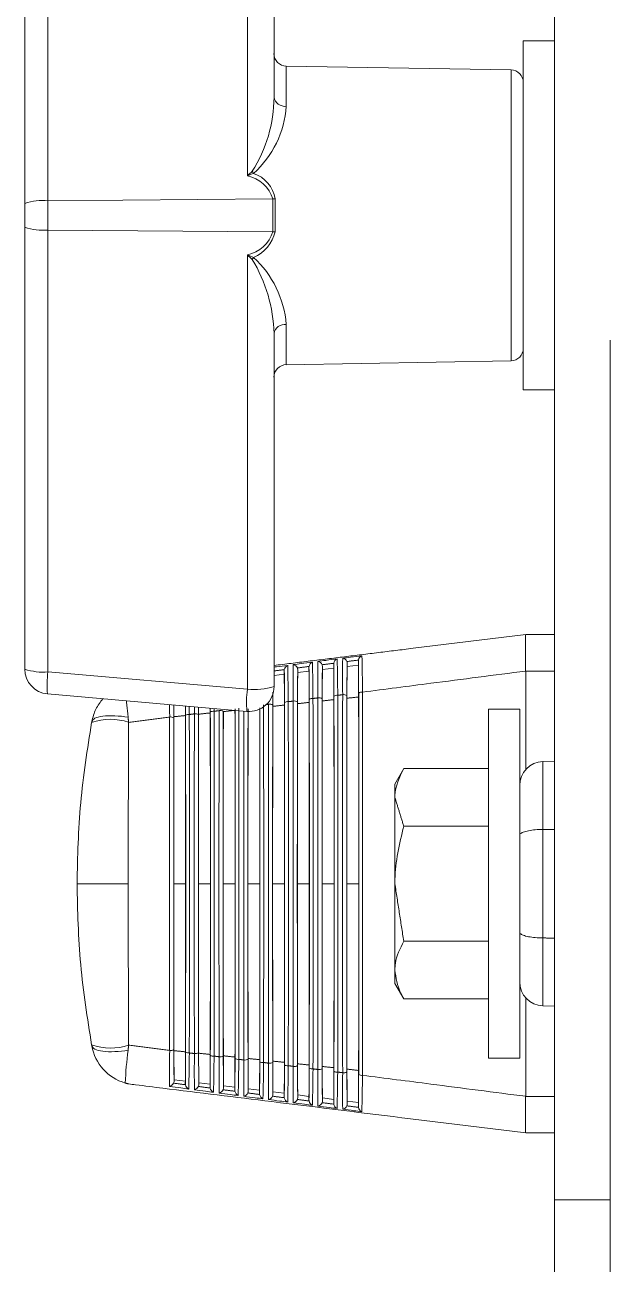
# Model space of a CAD drawing. Extents: x 7 to 113, y 1 to 87.
# Drawn here: x 101.757 to 103.225, y 35.864 to 38.972 of the extents above; entities that cross this region are included whole.
import ezdxf

# ---------------------------------------------------------------- set-up
doc = ezdxf.new("R2010")
doc.units = 0
doc.header["$MEASUREMENT"] = 0
doc.layers.add('OBJECT', color=7, linetype='CONTINUOUS')

msp = doc.modelspace()

# ---------------------------------------------------------------- linework, layer by layer
at = {"layer": 'OBJECT', "lineweight": 15}
for p, q in [((103.0847, 36.0256), (103.0847, 44.9982)), ((102.3148, 38.5938), (102.3148, 39.6831)), ((102.3817, 39.6763), (102.3817, 38.7908)), ((101.8148, 39.6394), (101.8148, 38.5313)), ((101.7567, 38.5244), (101.7567, 39.6325)), ((103.0847, 38.932), (103.0067, 38.932)), ((103.0067, 38.932), (103.0067, 38.057)), ((102.976, 38.8591), (102.4124, 38.8689)), ((102.4124, 38.8689), (102.4124, 38.768)), ((102.976, 38.4945), (102.976, 38.8591)), ((101.7567, 38.4645), (101.7567, 38.5244)), ((101.8148, 38.5313), (102.379, 38.5356)), ((101.8148, 38.5313), (101.8148, 38.4577)), ((102.379, 38.4533), (102.379, 38.5356)), ((102.3844, 38.5356), (102.3844, 38.4533)), ((102.976, 38.1298), (102.976, 38.4945)), ((101.7567, 37.3564), (101.7567, 38.4645)), ((101.8148, 38.4577), (102.379, 38.4533)), ((101.8148, 38.4577), (101.8148, 37.3496)), ((102.3148, 37.3058), (102.3148, 38.3952)), ((102.4124, 38.221), (102.4124, 38.12)), ((102.3817, 38.1982), (102.3817, 37.3127)), ((103.2247, 35.3182), (103.2247, 38.1818)), ((102.4124, 38.12), (102.976, 38.1298)), ((103.0067, 38.057), (103.0847, 38.057)), ((102.7241, 37.4078), (103.0127, 37.4432)), ((103.0127, 37.4432), (103.0847, 37.4432)), ((103.0127, 37.4432), (103.0127, 37.4432)), ((102.5313, 37.3591), (102.5313, 37.3696)), ((102.5651, 37.3714), (102.5651, 37.3633)), ((102.5651, 37.3633), (102.5933, 37.3667)), ((102.5933, 37.3667), (102.5933, 37.3777)), ((101.8148, 37.3496), (102.3148, 37.3058)), ((102.3817, 37.3407), (102.4073, 37.3439)), ((102.4073, 37.3439), (102.4073, 37.3532)), ((102.4411, 37.355), (102.4411, 37.348)), ((102.4411, 37.348), (102.4693, 37.3515)), ((102.4693, 37.3515), (102.4693, 37.3614)), ((102.5031, 37.3632), (102.5031, 37.3556)), ((102.5031, 37.3556), (102.5313, 37.3591)), ((103.0847, 37.3517), (103.0127, 37.3517)), ((103.0127, 37.3515), (103.0127, 37.1042)), ((102.3137, 37.2504), (101.8137, 37.2942)), ((102.9977, 37.2557), (102.9197, 37.2557)), ((102.9197, 36.3807), (102.9197, 37.2557)), ((102.9977, 36.3807), (102.9977, 37.2557)), ((103.0847, 37.1252), (103.0561, 37.1245)), ((103.0561, 37.1245), (103.0561, 36.9544)), ((102.707, 37.1069), (102.6847, 37.0682)), ((102.9197, 37.1069), (102.707, 37.1069)), ((102.6847, 37.0682), (102.6847, 37.0347)), ((102.6847, 37.0347), (102.6847, 36.8182)), ((102.9197, 36.9626), (102.707, 36.9626)), ((103.0561, 36.9544), (103.0561, 36.6821)), ((102.6847, 36.6017), (102.6847, 36.8182)), ((103.0561, 36.6821), (103.0561, 36.512)), ((102.9197, 36.6739), (102.707, 36.6739)), ((102.6847, 36.6017), (102.6847, 36.5682)), ((102.6847, 36.5682), (102.707, 36.5295)), ((102.9197, 36.5295), (102.707, 36.5295)), ((103.0127, 36.285), (103.0127, 36.5323)), ((103.0561, 36.512), (103.0847, 36.5112)), ((102.9197, 36.3807), (102.9977, 36.3807)), ((102.1311, 36.3232), (102.1311, 36.3265)), ((102.1311, 36.3265), (102.1593, 36.323)), ((102.1593, 36.323), (102.1593, 36.3167)), ((102.1931, 36.3148), (102.1931, 36.3189)), ((102.1931, 36.3189), (102.2213, 36.3154)), ((102.2213, 36.3154), (102.2213, 36.3082)), ((102.2551, 36.3064), (102.2551, 36.3112)), ((102.2551, 36.3112), (102.2833, 36.3078)), ((102.2833, 36.3078), (102.2833, 36.2999)), ((102.3171, 36.298), (102.3171, 36.3036)), ((102.3171, 36.3036), (102.3453, 36.3002)), ((102.3453, 36.3002), (102.3453, 36.2916)), ((102.3791, 36.2897), (102.3791, 36.296)), ((102.3791, 36.296), (102.4073, 36.2926)), ((102.4073, 36.2926), (102.4073, 36.2833)), ((102.4411, 36.2815), (102.4411, 36.2884)), ((102.4411, 36.2884), (102.4693, 36.2849)), ((102.4693, 36.2849), (102.4693, 36.275)), ((102.5031, 36.2732), (102.5031, 36.2808)), ((102.5031, 36.2808), (102.5313, 36.2773)), ((102.5313, 36.2773), (102.5313, 36.2669)), ((103.0847, 36.2848), (103.0127, 36.2848)), ((102.5651, 36.265), (102.5651, 36.2732)), ((102.5651, 36.2732), (102.5933, 36.2697)), ((102.5933, 36.2697), (102.5933, 36.2587)), ((102.7241, 36.2287), (103.0127, 36.1932)), ((103.0127, 36.1932), (103.0847, 36.1932)), ((103.0127, 36.1932), (103.0127, 36.1932)), ((103.0847, 36.0256), (103.2247, 36.0256)), ((103.0847, 35.8062), (103.0847, 36.0256))]:
    msp.add_line(p, q, dxfattribs=at)
for centre, radius, start, end in [((102.4129, 38.9002), 0.0313, 180, 269), ((102.9754, 38.8279), 0.0313, 0, 89), ((102.0324, 38.7928), 0.3493, 327.4895, 359.6638), ((102.1625, 38.7858), 0.2506, 312.0533, 355.9161), ((102.4091, 38.7957), 0.0279, 190.0677, 276.6934), ((102.2962, 38.5088), 0.087, 17.9478, 77.6362), ((102.4866, 38.7011), 0.1863, 211.0176, 212.9576), ((102.3051, 38.5236), 0.0802, 8.6048, 71.7044), ((101.8012, 38.3969), 0.1351, 84.1991, 109.2236), ((102.3833, 37.9716), 0.564, 89.8897, 90.4434), ((101.8012, 38.5921), 0.1351, 250.7755, 275.8018), ((102.2962, 38.4802), 0.087, 282.3639, 342.0518), ((102.2936, 38.475), 0.0933, 293.129, 346.5618), ((102.3833, 39.0128), 0.5595, 269.5575, 270.1156), ((102.4873, 38.2874), 0.1871, 147.0468, 148.978), ((102.0088, 38.1892), 0.373, 1.3839, 31.4628), ((102.1553, 38.1996), 0.258, 4.7508, 47.2796), ((102.4091, 38.1933), 0.0279, 83.306, 169.9326), ((102.9754, 38.1611), 0.0313, 271, 0), ((102.4129, 38.0888), 0.0313, 91, 180), ((120.627, 37.399), 17.6144, 179.85625, 180.15403), ((102.4218, 37.3526), 0.0145, 113.6096, 170.2162), ((95.8239, 37.2181), 6.5937, 0.49166, 1.28471), ((105.7131, 37.3231), 3.2835, 179.2217, 180.8176), ((102.4276, 37.3544), 0.0135, 21.2545, 80.2367), ((102.4835, 37.3609), 0.0142, 112.7865, 171.0562), ((96.1657, 37.2296), 6.3139, 0.48153, 1.3105), ((105.6766, 37.3306), 3.185, 179.1873, 180.834), ((102.4899, 37.3627), 0.0133, 20.5045, 81.0755), ((97.8902, 37.2929), 4.6418, 359.9465, 0.9469), ((102.5452, 37.3692), 0.0139, 111.9854, 171.8772), ((96.5268, 37.2414), 6.0148, 0.46887, 1.33951), ((105.637, 37.3382), 3.0835, 179.1508, 180.8525), ((102.552, 37.3709), 0.0131, 19.8694, 81.8027), ((107.0997, 37.2954), 4.5352, 179.0393, 180.0658), ((98.0696, 37.3012), 4.5243, 359.9411, 0.9697), ((95.7065, 37.2815), 6.8873, 0.04244, 0.70896), ((102.6069, 37.3774), 0.0136, 111.1571, 172.7242), ((96.8603, 37.2529), 5.7434, 0.4562, 1.36812), ((101.8192, 37.3564), 0.0625, 180, 265), ((101.8012, 37.484), 0.1351, 250.7755, 275.8018), ((102.0351, 37.3175), 0.2226, 171.7242, 186.0271), ((97.5281, 37.2763), 4.8799, 359.9561, 0.9021), ((94.8453, 37.2588), 7.5625, 0.05657, 0.6446), ((102.43, 37.355), 0.0111, 359.8638, 22.7096), ((107.3294, 37.2779), 4.8889, 179.0966, 180.0434), ((108.6115, 37.2707), 6.1709, 179.28234, 180.0085), ((97.712, 37.2846), 4.7579, 359.9512, 0.9246), ((95.1271, 37.2662), 7.3428, 0.05276, 0.66531), ((107.2132, 37.2866), 4.7108, 179.0683, 180.054), ((108.4936, 37.2782), 5.991, 179.25907, 180.01529), ((95.4178, 37.2738), 7.114, 0.04785, 0.68682), ((108.751, 37.2832), 6.1865, 179.25895, 179.99879), ((102.5351, 37.2738), 0.2226, 171.7224, 186.0295), ((102.3192, 37.3127), 0.0625, 265, 0), ((102.3322, 37.4666), 0.1617, 263.846, 287.8398), ((102.4153, 37.2615), 0.0133, 80.8346, 123.6271), ((-147.1147, 36.8182), 249.523, 359.895666, 0.104334), ((-149.4092, 36.8182), 251.827, 359.896153, 0.103847), ((354.8311, 36.8182), 252.4016, 179.896022, 180.103978), ((102.4325, 37.2615), 0.015, 57.9288, 99.9093), ((352.3135, 36.8182), 249.8734, 179.895442, 180.104558), ((102.4773, 37.2697), 0.0131, 80.7441, 124.1001), ((-147.4609, 36.8182), 249.9313, 359.894008, 0.105992), ((-149.6394, 36.8182), 252.1192, 359.894453, 0.105547), ((355.0434, 36.8182), 252.5519, 179.894267, 180.105733), ((102.4945, 37.2697), 0.0148, 57.4671, 100.023), ((352.6171, 36.8182), 250.115, 179.893717, 180.106283), ((102.5393, 37.2779), 0.013, 80.6562, 124.5666), ((-147.6901, 36.8182), 250.2225, 359.892305, 0.107695), ((-149.7761, 36.8182), 252.3179, 359.892718, 0.107282), ((354.5558, 36.8182), 252.0024, 179.892217, 180.107783), ((102.5565, 37.2779), 0.0146, 57.0125, 100.1367), ((352.9871, 36.8182), 250.4231, 179.892024, 180.107976), ((102.6013, 37.286), 0.0128, 80.5612, 125.0362), ((-147.8686, 36.8182), 250.463, 359.890584, 0.109416), ((-149.9389, 36.8182), 252.5428, 359.890996, 0.109004), ((102.1672, 37.2288), 0.014, 81.2267, 121.6959), ((-146.5995, 36.8182), 248.7597, 359.902698, 0.097302), ((-148.6382, 36.8182), 250.8078, 359.903054, 0.096946), ((352.8503, 36.8182), 250.6687, 179.902626, 180.097374), ((102.1846, 37.2287), 0.0158, 59.7883, 99.446), ((351.2392, 36.8182), 249.047, 179.902436, 180.097564), ((102.2292, 37.237), 0.0138, 81.1256, 122.1851), ((-146.78, 36.8182), 249.0023, 359.900956, 0.099044), ((-148.9364, 36.8182), 251.1681, 359.901364, 0.098636), ((353.0567, 36.8182), 250.8131, 179.900852, 180.099148), ((102.2466, 37.2369), 0.0156, 59.3136, 99.5686), ((351.5613, 36.8182), 249.3072, 179.900704, 180.099296), ((-146.9489, 36.8182), 249.2332, 359.899213, 0.100787), ((-149.1272, 36.8182), 251.421, 359.899637, 0.100363), ((352.6012, 36.817), 250.2956, 179.90063, 180.100907), ((351.897, 36.8182), 249.5809, 179.900827, 180.101023), ((-147.0892, 36.8182), 249.4355, 359.897462, 0.1006), ((-149.2846, 36.8182), 251.6404, 359.8979, 0.1021), ((354.5271, 36.8182), 252.1596, 179.897742, 180.102258), ((102.3705, 37.2533), 0.0152, 58.384, 99.7988), ((351.9566, 36.8182), 249.5785, 179.89715, 180.10285), ((101.9713, 37.0873), 0.1432, 71.3589, 109.1583), ((353.3024, 36.8182), 251.1828, 179.904653, 180.095347), ((102.1226, 37.2204), 0.016, 60.2653, 99.3215), ((351.0767, 36.8182), 248.9465, 179.904233, 180.095767), ((103.0577, 37.0645), 0.06, 91.5, 180), ((103.0577, 36.572), 0.06, 180, 268.5), ((101.9713, 36.5492), 0.1432, 250.842, 288.6408), ((102.0428, 36.4332), 0.12, 190.414, 253.3815), ((102.1226, 36.416), 0.016, 260.6747, 299.7384), ((107.6394, 36.3999), 5.5089, 179.9764, 180.7969), ((102.955, 36.2764), 0.9474, 172.4803, 177.4681), ((106.5217, 36.3499), 4.402, 179.3456, 180.5229), ((109.6187, 36.4038), 7.488, 180.03329, 180.59193), ((93.6432, 36.4069), 8.5165, 359.4358, 359.93006), ((96.4924, 36.3952), 5.6674, 359.2058, 0.0057), ((102.1672, 36.4077), 0.014, 238.3041, 278.7733), ((95.275, 36.4517), 6.8946, 358.76664, 359.51891), ((106.4323, 36.3427), 4.2505, 179.3319, 180.5551), ((102.1846, 36.4078), 0.0158, 260.554, 300.2117), ((107.5717, 36.3916), 5.3791, 179.9727, 180.818), ((109.455, 36.3966), 7.2624, 180.02844, 180.61366), ((93.9663, 36.3996), 8.2554, 359.41558, 359.93333), ((96.7514, 36.3865), 5.4705, 359.1803, 0.0135), ((102.2292, 36.3995), 0.0138, 237.8149, 278.8744), ((95.5778, 36.4409), 6.6538, 358.74431, 359.52597), ((106.3431, 36.3353), 4.0994, 179.3169, 180.5885), ((102.2466, 36.3995), 0.0156, 260.4314, 300.6864), ((107.5016, 36.3833), 5.2471, 179.9684, 180.8396), ((108.9918, 36.3876), 6.7372, 180.00942, 180.64963), ((94.2502, 36.3924), 8.0336, 359.39611, 359.93577), ((97.0055, 36.3778), 5.2784, 359.1543, 0.022), ((102.2912, 36.3913), 0.0136, 237.336, 278.9692), ((95.9304, 36.4292), 6.3631, 358.7177, 359.53691), ((106.2614, 36.328), 3.9557, 179.3017, 180.6224), ((102.3086, 36.3913), 0.0153, 260.3116, 301.1548), ((107.4409, 36.375), 5.1244, 179.9646, 180.861), ((108.8689, 36.3804), 6.5523, 180.00416, 180.67149), ((94.5697, 36.385), 7.7761, 359.37514, 359.94005), ((97.2653, 36.369), 5.0806, 359.1267, 0.032), ((102.3533, 36.3831), 0.0134, 236.8451, 279.0729), ((102.3705, 36.3831), 0.0152, 260.2034, 301.6137), ((107.3795, 36.3667), 5.001, 179.9602, 180.8825), ((108.7228, 36.373), 6.3442, 179.99716, 180.69519), ((94.8453, 36.3776), 7.5625, 359.3554, 359.94343), ((96.2228, 36.4185), 6.1328, 358.6939, 359.54541), ((106.1794, 36.3206), 3.8117, 179.2848, 180.6578), ((97.5102, 36.3602), 4.8977, 359.0996, 0.0422), ((102.4153, 36.3749), 0.0133, 236.3729, 279.1654), ((96.5413, 36.4073), 5.8762, 358.66687, 359.55676), ((106.1069, 36.3132), 3.6772, 179.2678, 180.6929), ((102.4325, 36.3749), 0.015, 260.0879, 302.077), ((107.3161, 36.3584), 4.8756, 179.9553, 180.9047), ((108.6116, 36.3657), 6.171, 179.9915, 180.71765), ((95.1271, 36.3702), 7.3427, 359.33469, 359.94724), ((97.7518, 36.3515), 4.7181, 359.0713, 0.0529), ((102.4773, 36.3667), 0.0131, 235.8999, 279.2559), ((96.8093, 36.3968), 5.6703, 358.6425, 359.5655), ((106.0345, 36.3057), 3.5429, 179.2492, 180.7295), ((102.4945, 36.3667), 0.0148, 259.9716, 302.5352), ((107.2614, 36.3502), 4.759, 179.951, 180.9267), ((108.4939, 36.3583), 5.9913, 179.98473, 180.74091), ((95.4177, 36.3626), 7.1141, 359.31319, 359.95215), ((97.9897, 36.3428), 4.5423, 359.0422, 0.0644), ((102.5393, 36.3586), 0.013, 235.4334, 279.3438), ((97.1067, 36.3858), 5.4348, 358.614, 359.5776), ((105.9654, 36.2983), 3.4118, 179.2294, 180.7673), ((102.5565, 36.3585), 0.0146, 259.8691, 302.9816), ((107.2065, 36.3419), 4.642, 179.946, 180.9489), ((108.751, 36.3532), 6.1864, 180.00121, 180.74105), ((95.7064, 36.3549), 6.8874, 359.29105, 359.95756), ((98.2256, 36.334), 4.3683, 359.0119, 0.0772), ((102.6013, 36.3504), 0.0128, 234.9638, 279.4388), ((102.116, 36.3246), 0.0153, 284.6213, 334.3367), ((102.1749, 36.3174), 0.0157, 192.5323, 243.7098), ((102.1784, 36.316), 0.0149, 283.6415, 335.225), ((97.3787, 36.3752), 5.2249, 358.5866, 359.5891), ((102.2366, 36.3089), 0.0154, 191.775, 244.4499), ((102.2407, 36.3075), 0.0146, 282.8559, 335.9235), ((102.2983, 36.3005), 0.015, 191.062, 245.1471), ((102.3029, 36.299), 0.0143, 282.0626, 336.6259), ((102.36, 36.2921), 0.0147, 190.1897, 245.9995), ((102.3652, 36.2906), 0.014, 281.1703, 337.4282), ((102.4216, 36.2837), 0.0143, 189.3394, 246.8349), ((102.4274, 36.2823), 0.0138, 280.377, 338.1337), ((120.6271, 36.2374), 17.6145, 179.84597, 180.14375), ((102.4833, 36.2754), 0.014, 188.5704, 247.5869), ((102.4897, 36.2739), 0.0135, 279.5161, 338.902), ((102.5451, 36.2672), 0.0138, 187.8158, 248.3215), ((102.5519, 36.2657), 0.0133, 278.7175, 339.6123), ((102.6068, 36.259), 0.0135, 186.9302, 249.187)]:
    msp.add_arc(centre, radius, start, end, dxfattribs=at)
for points, knots in [([(102.3148, 38.5938), (102.3149, 38.5939), (102.3189, 38.5977), (102.323, 38.6015), (102.327, 38.6051)], [0, 0, 0, 0, 0.023642, 1, 1, 1, 1]), ([(102.3303, 38.5998), (102.3253, 38.5978), (102.3201, 38.5959), (102.315, 38.5938), (102.3148, 38.5938)], [0, 0, 0, 0, 0.976238, 1, 1, 1, 1]), ([(102.3148, 38.3952), (102.315, 38.3951), (102.3201, 38.3931), (102.3253, 38.3911), (102.3303, 38.3892)], [0, 0, 0, 0, 0.023762, 1, 1, 1, 1]), ([(102.327, 38.3838), (102.323, 38.3875), (102.3189, 38.3912), (102.3149, 38.3951), (102.3148, 38.3952)], [0, 0, 0, 0, 0.976345, 1, 1, 1, 1]), ([(102.3817, 37.3614), (102.3837, 37.3617), (102.3951, 37.3632), (102.4066, 37.3647), (102.416, 37.3659)], [0, 0, 0, 0, 0.17624, 1, 1, 1, 1]), ([(102.4299, 37.3677), (102.4365, 37.3686), (102.4525, 37.3707), (102.4686, 37.3728), (102.478, 37.374)], [0, 0, 0, 0, 0.412496, 1, 1, 1, 1]), ([(102.4919, 37.3758), (102.4985, 37.3767), (102.5145, 37.3788), (102.5306, 37.3808), (102.54, 37.3821)], [0, 0, 0, 0, 0.412531, 1, 1, 1, 1]), ([(102.5023, 37.3674), (102.5026, 37.3662), (102.503, 37.3649), (102.5031, 37.3635), (102.5031, 37.3632)], [0, 0, 0, 0, 0.835979, 1, 1, 1, 1]), ([(102.5539, 37.3839), (102.5605, 37.3847), (102.5765, 37.3868), (102.5926, 37.3889), (102.602, 37.3901)], [0, 0, 0, 0, 0.412559, 1, 1, 1, 1]), ([(102.5643, 37.3754), (102.5647, 37.3743), (102.565, 37.373), (102.5651, 37.3716), (102.5651, 37.3714)], [0, 0, 0, 0, 0.843623, 1, 1, 1, 1]), ([(103.0127, 37.3515), (102.9334, 37.3413), (102.7969, 37.3237), (102.6605, 37.306), (102.6034, 37.2987)], [0, 0, 0, 0, 0.58145, 1, 1, 1, 1]), ([(101.9248, 37.2249), (101.9275, 37.2357), (101.9329, 37.2566), (101.9461, 37.2737), (101.9525, 37.282)], [0, 0, 0, 0, 0.512701, 1, 1, 1, 1]), ([(102.0114, 37.2769), (102.0117, 37.2732), (102.0128, 37.2616), (102.0145, 37.2465), (102.0157, 37.2361)], [0, 0, 0, 0, 0.312759, 1, 1, 1, 1]), ([(102.4702, 36.8182), (102.4702, 36.8774), (102.4702, 37.0302), (102.47, 37.1808), (102.4698, 37.273)], [0, 0, 0, 0, 0.387367, 1, 1, 1, 1]), ([(102.5026, 37.2766), (102.5024, 37.1833), (102.5022, 37.0315), (102.5022, 36.8775), (102.5021, 36.8182)], [0, 0, 0, 0, 0.61478, 1, 1, 1, 1]), ([(102.5323, 36.8182), (102.5322, 36.8774), (102.5322, 37.0325), (102.532, 37.1853), (102.5318, 37.2798)], [0, 0, 0, 0, 0.38188, 1, 1, 1, 1]), ([(102.5646, 37.2834), (102.5644, 37.1901), (102.5642, 37.0362), (102.5641, 36.8798), (102.5641, 36.8182)], [0, 0, 0, 0, 0.605765, 1, 1, 1, 1]), ([(102.5943, 36.8182), (102.5943, 36.897), (102.5942, 37.0545), (102.594, 37.2093), (102.5938, 37.2866)], [0, 0, 0, 0, 0.500491, 1, 1, 1, 1]), ([(102.12, 37.2362), (102.12, 37.2429), (102.1199, 37.254), (102.1198, 37.2635), (102.1198, 37.2674)], [0, 0, 0, 0, 0.5944, 1, 1, 1, 1]), ([(102.1306, 37.2664), (102.1306, 37.265), (102.1306, 37.2558), (102.1306, 37.2441), (102.1305, 37.2343)], [0, 0, 0, 0, 0.15458, 1, 1, 1, 1]), ([(102.1596, 37.2639), (102.1597, 37.2587), (102.1597, 37.2511), (102.1597, 37.2427), (102.1597, 37.24)], [0, 0, 0, 0, 0.681783, 1, 1, 1, 1]), ([(102.1691, 37.2631), (102.1691, 37.262), (102.1692, 37.2557), (102.1693, 37.2485), (102.1693, 37.2426)], [0, 0, 0, 0, 0.178084, 1, 1, 1, 1]), ([(102.1927, 37.2434), (102.1925, 37.149), (102.1923, 37.0081), (102.1923, 36.8654), (102.1923, 36.8182)], [0, 0, 0, 0, 0.669469, 1, 1, 1, 1]), ([(102.2217, 37.2585), (102.2217, 37.2578), (102.2217, 37.2541), (102.2217, 37.2499), (102.2217, 37.2465)], [0, 0, 0, 0, 0.17099, 1, 1, 1, 1]), ([(102.2221, 36.8182), (102.2221, 36.8774), (102.2221, 37.0212), (102.2219, 37.163), (102.2217, 37.2465)], [0, 0, 0, 0, 0.411755, 1, 1, 1, 1]), ([(102.2546, 37.2499), (102.2545, 37.1559), (102.2543, 37.0128), (102.2543, 36.8679), (102.2543, 36.8182)], [0, 0, 0, 0, 0.657056, 1, 1, 1, 1]), ([(102.2841, 36.8182), (102.2841, 36.8774), (102.2841, 37.0234), (102.2839, 37.1674), (102.2838, 37.253)], [0, 0, 0, 0, 0.405259, 1, 1, 1, 1]), ([(102.3166, 37.2565), (102.3165, 37.1628), (102.3163, 37.0175), (102.3162, 36.8704), (102.3162, 36.8182)], [0, 0, 0, 0, 0.645444, 1, 1, 1, 1]), ([(102.3462, 36.8182), (102.3462, 36.8774), (102.3461, 37.0256), (102.3459, 37.1718), (102.3458, 37.2596)], [0, 0, 0, 0, 0.399041, 1, 1, 1, 1]), ([(102.3786, 37.2631), (102.3785, 37.1696), (102.3782, 37.0222), (102.3782, 36.8728), (102.3782, 36.8182)], [0, 0, 0, 0, 0.634567, 1, 1, 1, 1]), ([(102.4082, 36.8182), (102.4082, 36.8774), (102.4082, 37.0279), (102.4079, 37.1762), (102.4078, 37.2663)], [0, 0, 0, 0, 0.393082, 1, 1, 1, 1]), ([(102.4406, 37.2698), (102.4404, 37.1765), (102.4402, 37.0269), (102.4402, 36.8752), (102.4402, 36.8182)], [0, 0, 0, 0, 0.624364, 1, 1, 1, 1]), ([(101.8877, 36.8182), (101.8892, 36.886), (101.8923, 37.0216), (101.9136, 37.1555), (101.9243, 37.2225)], [0, 0, 0, 0, 0.5, 1, 1, 1, 1]), ([(101.9248, 37.2249), (101.9265, 37.2279), (101.9301, 37.234), (101.9512, 37.2391), (101.981, 37.2403), (102.0044, 37.2374), (102.0157, 37.2361)], [0, 0, 0, 0, 0.241561, 0.499999, 0.758437, 1, 1, 1, 1]), ([(102.0171, 37.2229), (102.0168, 37.1564), (102.0162, 37.0224), (102.0161, 36.8866), (102.0161, 36.8182)], [0, 0, 0, 0, 0.496376, 1, 1, 1, 1]), ([(102.1307, 37.237), (102.1306, 37.1592), (102.1304, 37.0205), (102.1303, 36.88), (102.1303, 36.8182)], [0, 0, 0, 0, 0.56076, 1, 1, 1, 1]), ([(102.1601, 36.8182), (102.1601, 36.8775), (102.16, 37.019), (102.1598, 37.1587), (102.1597, 37.24)], [0, 0, 0, 0, 0.418548, 1, 1, 1, 1]), ([(102.6847, 37.0347), (102.6847, 37.0364), (102.685, 37.0608), (102.6964, 37.0847), (102.707, 37.1069)], [0, 0, 0, 0, 0.070214, 1, 1, 1, 1]), ([(102.6847, 36.8182), (102.6847, 36.8216), (102.685, 36.8704), (102.6964, 36.9182), (102.707, 36.9626)], [0, 0, 0, 0, 0.070214, 1, 1, 1, 1]), ([(103.0561, 36.9544), (103.0495, 36.9542), (103.0363, 36.9538), (103.019, 36.9513), (103.0057, 36.9477), (102.999, 36.9436), (102.9977, 36.9407), (102.9977, 36.9395), (102.9977, 36.9395)], [0, 0, 0, 0, 0.210792, 0.421497, 0.634658, 0.853326, 0.995327, 1, 1, 1, 1]), ([(101.8877, 36.8182), (101.8892, 36.7504), (101.8923, 36.6148), (101.9136, 36.4809), (101.9243, 36.414)], [0, 0, 0, 0, 0.5, 1, 1, 1, 1]), ([(101.8877, 36.8182), (101.8895, 36.8182), (101.8931, 36.8182), (101.9226, 36.8182), (101.9656, 36.8182), (101.9997, 36.8182), (102.0161, 36.8182)], [0, 0, 0, 0, 0.240773, 0.5, 0.759226, 1, 1, 1, 1]), ([(102.0171, 36.4135), (102.0168, 36.4801), (102.0162, 36.6141), (102.0161, 36.7498), (102.0161, 36.8182)], [0, 0, 0, 0, 0.496376, 1, 1, 1, 1]), ([(102.1307, 36.3995), (102.1306, 36.4773), (102.1304, 36.616), (102.1303, 36.7565), (102.1303, 36.8182)], [0, 0, 0, 0, 0.56076, 1, 1, 1, 1]), ([(102.1601, 36.8182), (102.1601, 36.759), (102.16, 36.6174), (102.1598, 36.4777), (102.1597, 36.3965)], [0, 0, 0, 0, 0.418548, 1, 1, 1, 1]), ([(102.1927, 36.393), (102.1925, 36.4874), (102.1923, 36.6284), (102.1923, 36.7711), (102.1923, 36.8182)], [0, 0, 0, 0, 0.669469, 1, 1, 1, 1]), ([(102.2221, 36.8182), (102.2221, 36.759), (102.2221, 36.6153), (102.2219, 36.4734), (102.2217, 36.39)], [0, 0, 0, 0, 0.411755, 1, 1, 1, 1]), ([(102.2546, 36.3865), (102.2545, 36.4805), (102.2543, 36.6236), (102.2543, 36.7685), (102.2543, 36.8182)], [0, 0, 0, 0, 0.657056, 1, 1, 1, 1]), ([(102.2841, 36.8182), (102.2841, 36.7591), (102.2841, 36.6131), (102.2839, 36.4691), (102.2838, 36.3834)], [0, 0, 0, 0, 0.405259, 1, 1, 1, 1]), ([(102.3166, 36.3799), (102.3165, 36.4737), (102.3163, 36.6189), (102.3162, 36.7661), (102.3162, 36.8182)], [0, 0, 0, 0, 0.645444, 1, 1, 1, 1]), ([(102.3462, 36.8182), (102.3462, 36.7591), (102.3461, 36.6108), (102.3459, 36.4647), (102.3458, 36.3768)], [0, 0, 0, 0, 0.399041, 1, 1, 1, 1]), ([(102.3786, 36.3733), (102.3785, 36.4668), (102.3782, 36.6142), (102.3782, 36.7636), (102.3782, 36.8182)], [0, 0, 0, 0, 0.634567, 1, 1, 1, 1]), ([(102.4082, 36.8182), (102.4082, 36.7591), (102.4082, 36.6086), (102.4079, 36.4602), (102.4078, 36.3702)], [0, 0, 0, 0, 0.393082, 1, 1, 1, 1]), ([(102.4406, 36.3666), (102.4404, 36.46), (102.4402, 36.6095), (102.4402, 36.7612), (102.4402, 36.8182)], [0, 0, 0, 0, 0.624364, 1, 1, 1, 1]), ([(102.4702, 36.8182), (102.4702, 36.759), (102.4702, 36.6063), (102.47, 36.4557), (102.4698, 36.3634)], [0, 0, 0, 0, 0.387367, 1, 1, 1, 1]), ([(102.5026, 36.3599), (102.5024, 36.4532), (102.5022, 36.6049), (102.5022, 36.7589), (102.5021, 36.8182)], [0, 0, 0, 0, 0.61478, 1, 1, 1, 1]), ([(102.5323, 36.8182), (102.5322, 36.759), (102.5322, 36.6039), (102.532, 36.4511), (102.5318, 36.3567)], [0, 0, 0, 0, 0.38188, 1, 1, 1, 1]), ([(102.5646, 36.3531), (102.5644, 36.4463), (102.5642, 36.6003), (102.5641, 36.7566), (102.5641, 36.8182)], [0, 0, 0, 0, 0.605766, 1, 1, 1, 1]), ([(102.5943, 36.8182), (102.5943, 36.7394), (102.5942, 36.5819), (102.594, 36.4271), (102.5938, 36.3498)], [0, 0, 0, 0, 0.500491, 1, 1, 1, 1]), ([(102.9977, 36.697), (102.9977, 36.6969), (102.9977, 36.6958), (102.999, 36.6929), (103.0057, 36.6888), (103.019, 36.6851), (103.0363, 36.6827), (103.0495, 36.6823), (103.0561, 36.6821)], [0, 0, 0, 0, 0.004673, 0.146674, 0.365342, 0.578502, 0.789208, 1, 1, 1, 1]), ([(102.6847, 36.6017), (102.6849, 36.6074), (102.686, 36.6318), (102.6979, 36.6556), (102.707, 36.6739)], [0, 0, 0, 0, 0.231849, 1, 1, 1, 1]), ([(102.707, 36.5295), (102.7042, 36.5345), (102.6911, 36.558), (102.6875, 36.5824), (102.6847, 36.6017)], [0, 0, 0, 0, 0.211001, 1, 1, 1, 1]), ([(101.9248, 36.4115), (101.9265, 36.4086), (101.9301, 36.4024), (101.9512, 36.3973), (101.981, 36.3962), (102.0044, 36.399), (102.0157, 36.4004)], [0, 0, 0, 0, 0.24156, 0.499999, 0.758437, 1, 1, 1, 1]), ([(102.0176, 36.3159), (102.0233, 36.3152), (102.0517, 36.3117), (102.1711, 36.2969), (102.4009, 36.2685), (102.608, 36.243), (102.7241, 36.2287)], [0, 0, 0, 0, 0.024148, 0.120739, 0.507103, 1, 1, 1, 1]), ([(102.168, 36.3033), (102.1614, 36.3042), (102.1454, 36.3064), (102.1293, 36.3085), (102.1199, 36.3098)], [0, 0, 0, 0, 0.412316, 1, 1, 1, 1]), ([(102.1311, 36.3232), (102.131, 36.3219), (102.1308, 36.3201), (102.13, 36.3184), (102.1298, 36.318)], [0, 0, 0, 0, 0.730763, 1, 1, 1, 1]), ([(102.1596, 36.314), (102.1596, 36.3143), (102.1594, 36.3152), (102.1593, 36.3161), (102.1593, 36.3167)], [0, 0, 0, 0, 0.349987, 1, 1, 1, 1]), ([(102.1931, 36.3148), (102.193, 36.3135), (102.1928, 36.3117), (102.1921, 36.3101), (102.1919, 36.3097)], [0, 0, 0, 0, 0.75054, 1, 1, 1, 1]), ([(102.2216, 36.3058), (102.2215, 36.3061), (102.2214, 36.3069), (102.2213, 36.3077), (102.2213, 36.3082)], [0, 0, 0, 0, 0.324274, 1, 1, 1, 1]), ([(103.0127, 36.285), (102.9334, 36.2952), (102.7969, 36.3128), (102.6605, 36.3304), (102.6034, 36.3378)], [0, 0, 0, 0, 0.58145, 1, 1, 1, 1]), ([(102.23, 36.2951), (102.2234, 36.2959), (102.2074, 36.2981), (102.1913, 36.3002), (102.1819, 36.3015)], [0, 0, 0, 0, 0.412358, 1, 1, 1, 1]), ([(102.292, 36.2869), (102.2854, 36.2877), (102.2693, 36.2898), (102.2533, 36.292), (102.2439, 36.2932)], [0, 0, 0, 0, 0.412395, 1, 1, 1, 1]), ([(102.2551, 36.3064), (102.255, 36.3051), (102.2548, 36.3034), (102.2542, 36.3019), (102.254, 36.3015)], [0, 0, 0, 0, 0.771753, 1, 1, 1, 1]), ([(102.2835, 36.2976), (102.2835, 36.2978), (102.2834, 36.2986), (102.2833, 36.2993), (102.2833, 36.2999)], [0, 0, 0, 0, 0.29366, 1, 1, 1, 1]), ([(102.354, 36.2787), (102.3474, 36.2795), (102.3313, 36.2817), (102.3153, 36.2838), (102.3059, 36.285)], [0, 0, 0, 0, 0.41243, 1, 1, 1, 1]), ([(102.3171, 36.298), (102.317, 36.2967), (102.3168, 36.2951), (102.3162, 36.2936), (102.3161, 36.2933)], [0, 0, 0, 0, 0.794597, 1, 1, 1, 1]), ([(102.3455, 36.2895), (102.3455, 36.2897), (102.3454, 36.2903), (102.3453, 36.291), (102.3453, 36.2916)], [0, 0, 0, 0, 0.25722, 1, 1, 1, 1]), ([(102.3791, 36.2897), (102.379, 36.2884), (102.3788, 36.2869), (102.3782, 36.2855), (102.3781, 36.2852)], [0, 0, 0, 0, 0.819139, 1, 1, 1, 1]), ([(102.4075, 36.2814), (102.4075, 36.2815), (102.4074, 36.2822), (102.4073, 36.2828), (102.4073, 36.2833)], [0, 0, 0, 0, 0.214082, 1, 1, 1, 1]), ([(102.4411, 36.2815), (102.441, 36.2802), (102.4408, 36.2787), (102.4403, 36.2773), (102.4402, 36.2771)], [0, 0, 0, 0, 0.845365, 1, 1, 1, 1]), ([(102.416, 36.2705), (102.4094, 36.2714), (102.3933, 36.2735), (102.3773, 36.2756), (102.3679, 36.2768)], [0, 0, 0, 0, 0.41246, 1, 1, 1, 1]), ([(102.478, 36.2624), (102.4714, 36.2633), (102.4553, 36.2654), (102.4393, 36.2675), (102.4299, 36.2687)], [0, 0, 0, 0, 0.412498, 1, 1, 1, 1]), ([(102.4694, 36.2733), (102.4694, 36.2734), (102.4694, 36.274), (102.4693, 36.2746), (102.4693, 36.275)], [0, 0, 0, 0, 0.162073, 1, 1, 1, 1]), ([(102.54, 36.2544), (102.5334, 36.2552), (102.5173, 36.2573), (102.5013, 36.2594), (102.4919, 36.2606)], [0, 0, 0, 0, 0.412523, 1, 1, 1, 1]), ([(102.5031, 36.2732), (102.503, 36.272), (102.5028, 36.2706), (102.5023, 36.2693), (102.5023, 36.2691)], [0, 0, 0, 0, 0.873667, 1, 1, 1, 1]), ([(102.5314, 36.2653), (102.5314, 36.2654), (102.5313, 36.2659), (102.5313, 36.2664), (102.5313, 36.2669)], [0, 0, 0, 0, 0.098574, 1, 1, 1, 1]), ([(102.602, 36.2464), (102.5954, 36.2472), (102.5793, 36.2493), (102.5633, 36.2514), (102.5539, 36.2526)], [0, 0, 0, 0, 0.412558, 1, 1, 1, 1]), ([(102.5651, 36.265), (102.565, 36.2638), (102.5649, 36.2625), (102.5644, 36.2612), (102.5643, 36.2611)], [0, 0, 0, 0, 0.90406, 1, 1, 1, 1]), ([(102.5934, 36.2573), (102.5934, 36.2573), (102.5933, 36.2578), (102.5933, 36.2583), (102.5933, 36.2587)], [0, 0, 0, 0, 0.020199, 1, 1, 1, 1])]:
    msp.add_open_spline(points, degree=3, knots=knots, dxfattribs=at)
for points in [[(102.3817, 37.3656), (102.7241, 37.4078)], [(102.5314, 37.3711), (102.5023, 37.3674)], [(102.5313, 37.3696), (102.5314, 37.3711)], [(102.5934, 37.3791), (102.5643, 37.3754)], [(102.5933, 37.3777), (102.5934, 37.3791)], [(102.4075, 37.3551), (102.3817, 37.3517)], [(102.4073, 37.3532), (102.4075, 37.3551)], [(102.4694, 37.3631), (102.4402, 37.3593)], [(102.4693, 37.3614), (102.4694, 37.3631)], [(103.0127, 37.3517), (103.0127, 37.3515)], [(102.3786, 37.2977), (102.3785, 37.2662)], [(102.3786, 37.2631), (102.3787, 37.2982)], [(102.4299, 37.2763), (102.4174, 37.2747)], [(102.4698, 37.273), (102.4406, 37.2698)], [(102.4919, 37.2843), (102.4794, 37.2827)], [(102.5318, 37.2798), (102.5026, 37.2766)], [(102.5539, 37.2923), (102.5414, 37.2907)], [(102.5938, 37.2866), (102.5646, 37.2834)], [(102.1307, 37.237), (102.1308, 37.2664)], [(102.1599, 37.2407), (102.1598, 37.2639)], [(102.182, 37.2442), (102.1693, 37.2426)], [(102.182, 37.2442), (102.1819, 37.262)], [(102.1926, 37.261), (102.1925, 37.2423)], [(102.1927, 37.2434), (102.1927, 37.261)], [(102.2217, 37.2465), (102.1927, 37.2434)], [(102.2219, 37.2487), (102.2218, 37.2585)], [(102.2313, 37.2576), (102.2314, 37.2506)], [(102.244, 37.2522), (102.2314, 37.2506)], [(102.2838, 37.253), (102.2546, 37.2499)], [(102.368, 37.2683), (102.3617, 37.2675)], [(102.4078, 37.2663), (102.3786, 37.2631)], [(101.9243, 37.2225), (101.9248, 37.2249)], [(102.0157, 37.2361), (102.0171, 37.2229)], [(102.12, 37.2362), (102.0171, 37.2229)], [(102.1597, 37.24), (102.1307, 37.237)], [(102.707, 36.9626), (102.6847, 37.0347)], [(103.0561, 36.9544), (103.0847, 36.9545)], [(102.1303, 36.8182), (102.1601, 36.8182)], [(102.1923, 36.8182), (102.2221, 36.8182)], [(102.2543, 36.8182), (102.2841, 36.8182)], [(102.3162, 36.8182), (102.3462, 36.8182)], [(102.3782, 36.8182), (102.4082, 36.8182)], [(102.4402, 36.8182), (102.4702, 36.8182)], [(102.5021, 36.8182), (102.5323, 36.8182)], [(102.5641, 36.8182), (102.5943, 36.8182)], [(102.707, 36.6739), (102.6847, 36.8182)], [(103.0847, 36.6819), (103.0561, 36.6821)], [(101.9243, 36.414), (101.9248, 36.4115)], [(102.0157, 36.4004), (102.0171, 36.4135)], [(102.12, 36.4002), (102.0171, 36.4135)], [(102.1597, 36.3965), (102.1307, 36.3995)], [(102.182, 36.3922), (102.1693, 36.3938)], [(102.2217, 36.39), (102.1927, 36.393)], [(102.244, 36.3842), (102.2314, 36.3858)], [(102.2838, 36.3834), (102.2546, 36.3865)], [(102.306, 36.3762), (102.2934, 36.3778)], [(102.3458, 36.3768), (102.3166, 36.3799)], [(102.4078, 36.3702), (102.3786, 36.3733)], [(102.368, 36.3682), (102.3554, 36.3698)], [(102.4299, 36.3602), (102.4174, 36.3618)], [(102.4698, 36.3634), (102.4406, 36.3666)], [(102.4919, 36.3522), (102.4794, 36.3538)], [(102.5318, 36.3567), (102.5026, 36.3599)], [(102.5539, 36.3442), (102.5414, 36.3458)], [(102.5938, 36.3498), (102.5646, 36.3531)], [(101.9903, 36.3253), (101.9903, 36.3253)], [(102.0085, 36.3182), (102.0176, 36.3159)], [(102.1298, 36.318), (102.1596, 36.314)], [(102.1919, 36.3097), (102.2216, 36.3058)], [(102.254, 36.3015), (102.2835, 36.2976)], [(102.3161, 36.2933), (102.3455, 36.2895)], [(102.3781, 36.2852), (102.4075, 36.2814)], [(102.4402, 36.2771), (102.4694, 36.2733)], [(103.0127, 36.2848), (103.0127, 36.285)], [(102.5023, 36.2691), (102.5314, 36.2653)], [(102.5643, 36.2611), (102.5934, 36.2573)]]:
    msp.add_open_spline(points, degree=1, dxfattribs=at)

doc.saveas('drawing.dxf')
